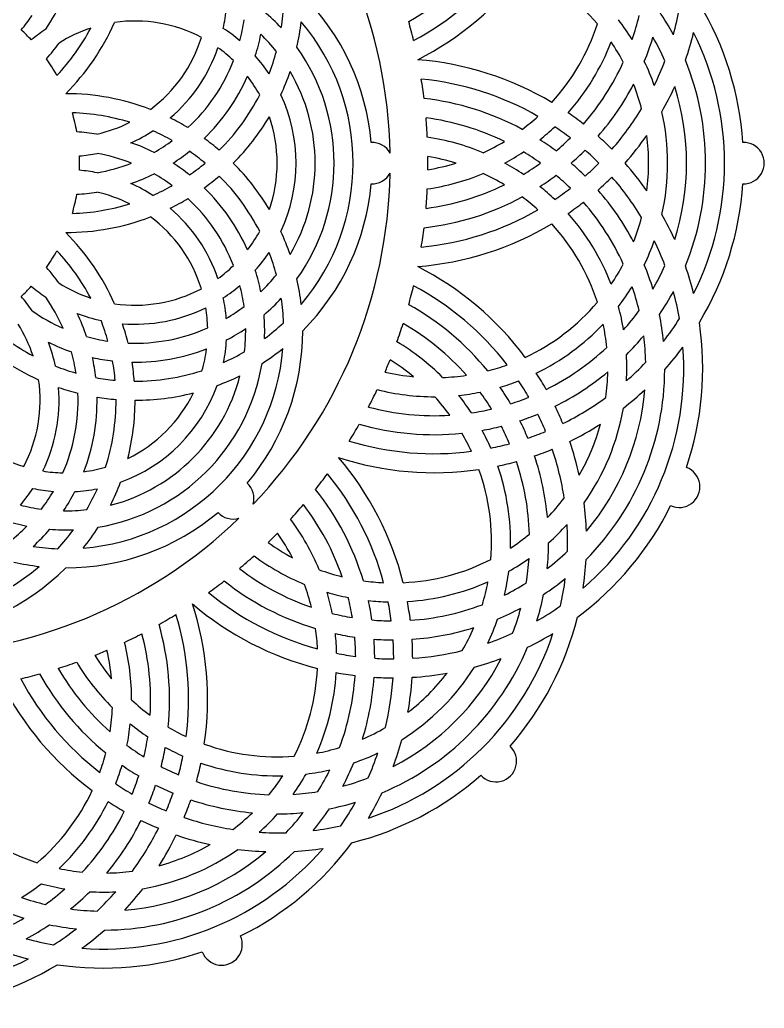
# Model space of a CAD drawing. Extents: x -277 to 340, y 45 to 239.
# Drawn here: x 261.1 to 339.5, y 53.2 to 157.3 of the extents above; entities that cross this region are included whole.
import ezdxf

# ---------------------------------------------------------------- set-up
doc = ezdxf.new("R2010")
doc.units = 0
doc.layers.get('0').update_dxf_attribs({"linetype": 'CONTINUOUS'})

msp = doc.modelspace()

# ---------------------------------------------------------------- linework, layer by layer
for centre, radius, start, end in [((248.323917, 142.203947), 51.826628, 1.166251, 43.833749), ((288.233551, 182.113582), 28.58608, 298.995528, 320.870357), ((288.233551, 182.113582), 30.58608, 298.024629, 322.371596), ((288.233551, 182.113582), 32.58608, 297.037816, 323.31791), ((304.764663, 142.203947), 22.58608, 40.427353, 64.842007), ((248.323917, 167.159942), 18.955995, 325.068039, 336.420999), ((273.279912, 142.203947), 24.955995, 4.998766, 45), ((265.97047, 159.850501), 16.955995, 348.220037, 355.605287), ((273.279912, 142.203947), 20.955995, 42.744232, 49.611822), ((265.97047, 159.850501), 22.955995, 351.424169, 357.916178), ((304.764663, 142.203947), 28.58608, 28.179457, 33.905474), ((300.468367, 163.802886), 30.58608, 344.644146, 350.149694), ((304.764663, 142.203947), 32.58608, 3.827795, 30.999369), ((248.323917, 167.159942), 16.955995, 319.868835, 326.270291), ((273.279912, 142.203947), 14.955995, 62.184255, 98.305386), ((265.97047, 159.850501), 18.955995, 345.415162, 352.24752), ((248.323917, 142.203947), 55.794644, 13.378478, 15.49588), ((304.764663, 142.203947), 24.58608, 31.942048, 37.856262), ((300.468367, 163.802886), 26.58608, 341.146231, 346.78321), ((248.323917, 142.203947), 19.100492, 42.744415, 47.255585), ((273.279912, 142.203947), 16.955995, 123.729709, 130.131165), ((248.323917, 167.159942), 22.955995, 316.758097, 332.08141), ((273.279912, 142.203947), 14.955995, 108.201945, 122.367385), ((248.323917, 167.159942), 24.955995, 315, 335.984072), ((273.279912, 142.203947), 16.955995, 49.394713, 56.779963), ((265.97047, 159.850501), 24.955995, 347.378019, 353.605587), ((273.279912, 142.203947), 22.955995, 319.636317, 40.363683), ((300.468367, 163.802886), 22.58608, 317.657993, 342.072647), ((265.97047, 159.850501), 14.955995, 306.694614, 342.815745), ((265.97047, 159.850501), 20.955995, 342.322271, 348.758884), ((273.279912, 142.203947), 18.955995, 38.301023, 45.67733), ((300.468367, 163.802886), 28.58608, 337.600094, 343.031851), ((304.764663, 142.203947), 26.58608, 23.892432, 29.908802), ((300.468367, 163.802886), 32.58608, 340.693078, 346.039997), ((304.764663, 142.203947), 30.58608, 333.310862, 26.689138), ((248.323917, 167.159942), 20.955995, 318.20269, 323.979564), ((265.97047, 159.850501), 16.955995, 310.484639, 341.064912), ((273.279912, 142.203947), 14.955995, 46.149028, 54.292589), ((273.279912, 142.203947), 20.955995, 324.419291, 35.580709), ((300.468367, 163.802886), 24.58608, 318.457263, 338.907387), ((304.764663, 142.203947), 22.58608, 28.095676, 34.371092), ((248.323917, 142.203947), 19.100492, 28.894413, 35.121981), ((265.97047, 159.850501), 18.955995, 312.776205, 338.779993), ((273.279912, 142.203947), 16.955995, 33.658913, 41.715189), ((265.97047, 159.850501), 22.955995, 338.941067, 345.112861), ((300.468367, 120.605009), 32.58608, 59.18209, 85.462184), ((300.468367, 163.802886), 30.58608, 333.96845, 339.26072), ((304.764663, 142.203947), 28.58608, 337.747888, 22.252112), ((300.468367, 163.802886), 26.58608, 318.864162, 335.64897), ((304.764663, 142.203947), 24.58608, 19.422751, 25.813065), ((265.97047, 159.850501), 20.955995, 314.116702, 336.040556), ((273.279912, 142.203947), 14.955995, 28.68277, 37.65421), ((265.97047, 159.850501), 24.955995, 335.244415, 341.272567), ((273.279912, 142.203947), 18.955995, 329.453946, 30.546054), ((300.468367, 120.605009), 30.58608, 60.128404, 84.475371), ((248.323917, 142.203947), 55.794644, 7.00412, 9.121522), ((300.468367, 163.802886), 28.58608, 318.966532, 332.26995), ((304.764663, 142.203947), 22.58608, 14.684499, 21.554071), ((300.468367, 163.802886), 32.58608, 330.21, 335.427442), ((304.764663, 142.203947), 26.58608, 342.378878, 17.621122), ((265.97047, 124.557394), 24.955995, 69.015928, 90), ((265.97047, 159.850501), 22.955995, 314.799625, 332.869739), ((273.279912, 142.203947), 16.955995, 334.88675, 25.11325), ((300.468367, 120.605009), 28.58608, 61.629643, 83.504472), ((300.468367, 163.802886), 30.58608, 318.825341, 328.736389), ((248.323917, 142.203947), 19.100492, 9.878019, 16.105587), ((265.97047, 124.557394), 22.955995, 72.91859, 88.241903), ((265.97047, 124.557394), 24.955995, 58.945288, 63.824657), ((265.97047, 159.850501), 24.955995, 315, 329.242111), ((273.279912, 142.203947), 14.955995, 340.940927, 19.059073), ((300.468367, 120.605009), 26.58608, 63.90248, 82.551386), ((248.323917, 142.203947), 55.794644, 2.798984, 4.896896), ((300.468367, 163.802886), 22.58608, 306.970078, 312.413027), ((300.468367, 120.605009), 32.58608, 52.086151, 55.617752), ((304.764663, 142.203947), 24.58608, 347.289765, 12.710235), ((265.97047, 159.850501), 14.955995, 282.632615, 296.798055), ((300.468367, 163.802886), 24.58608, 308.888141, 313.725555), ((300.468367, 120.605009), 30.58608, 52.439603, 56.247069), ((265.97047, 124.557394), 20.955995, 81.020436, 86.79731), ((265.97047, 159.850501), 16.955995, 293.932839, 302.791928), ((265.97047, 124.557394), 22.955995, 60.712325, 66.419654), ((265.97047, 124.557394), 24.955995, 49.596997, 54.229065), ((300.468367, 120.605009), 24.58608, 67.356499, 81.618794), ((300.468367, 120.605009), 28.58608, 53.154397, 57.319442), ((300.468367, 163.802886), 26.58608, 310.148554, 314.532535), ((300.468367, 120.605009), 32.58608, 45.048486, 48.567952), ((300.468367, 163.802886), 32.58608, 318.484155, 325.003598), ((304.764663, 142.203947), 22.58608, 352.597392, 7.402608), ((265.97047, 124.557394), 20.955995, 63.642425, 70.8384), ((265.97047, 159.850501), 18.955995, 299.39411, 306.329092), ((298.235907, 142.203947), 2.176594, 28.98858, 92.499383), ((300.468367, 163.802886), 22.58608, 294.776997, 301.185247), ((337.350744, 142.203947), 2.176594, 268.086103, 91.913897), ((265.97047, 159.850501), 16.955995, 274.868835, 281.270291), ((248.323917, 142.203947), 19.100492, 357.744415, 2.255585), ((265.97047, 124.557394), 18.955995, 68.579001, 79.931961), ((265.97047, 159.850501), 20.955995, 302.639941, 308.491162), ((265.97047, 124.557394), 22.955995, 50.238385, 55.37736), ((300.468367, 120.605009), 22.58608, 72.997941, 80.710492), ((248.323917, 142.203947), 55.794644, 359.290461, 0.709539), ((300.468367, 163.802886), 24.58608, 298.537727, 303.868269), ((300.468367, 120.605009), 26.58608, 54.33259, 58.978327), ((300.468367, 163.802886), 28.58608, 310.924329, 314.955383), ((300.468367, 120.605009), 30.58608, 44.924055, 48.673063), ((265.97047, 159.850501), 18.955995, 280.068039, 291.420999), ((265.97047, 124.557394), 20.955995, 51.508838, 57.360059), ((265.97047, 159.850501), 22.955995, 304.62264, 309.761615), ((265.97047, 124.557394), 24.955995, 30.757889, 45), ((300.468367, 163.802886), 22.58608, 279.289508, 287.002059), ((300.468367, 120.605009), 24.58608, 56.131731, 61.462273), ((300.468367, 163.802886), 26.58608, 301.021673, 305.66741), ((300.468367, 120.605009), 28.58608, 45.044617, 49.075671), ((300.468367, 163.802886), 30.58608, 311.326937, 315.075945), ((300.468367, 120.605009), 32.58608, 34.996402, 41.515845), ((265.97047, 124.557394), 16.955995, 78.729709, 85.131165), ((265.97047, 159.850501), 20.955995, 289.1616, 296.357575), ((265.97047, 124.557394), 18.955995, 53.670908, 60.60589), ((265.97047, 159.850501), 24.955995, 305.770935, 310.403003), ((265.97047, 124.557394), 22.955995, 27.130261, 45.200375), ((248.323917, 142.203947), 51.826628, 316.166251, 358.833749), ((298.235907, 142.203947), 2.176594, 267.500617, 331.01142), ((300.468367, 163.802886), 24.58608, 278.381206, 292.643501), ((300.468367, 120.605009), 22.58608, 58.814753, 65.223003), ((300.468367, 163.802886), 28.58608, 302.680558, 306.845603), ((300.468367, 120.605009), 26.58608, 45.467465, 49.851446), ((300.468367, 163.802886), 32.58608, 311.432048, 314.951514), ((300.468367, 120.605009), 30.58608, 31.263611, 41.174659), ((265.97047, 124.557394), 16.955995, 57.208072, 66.067161), ((265.97047, 159.850501), 22.955995, 293.580346, 299.287675), ((265.97047, 124.557394), 20.955995, 23.959444, 45.883298), ((273.279912, 142.203947), 24.955995, 315, 355.001234), ((300.468367, 163.802886), 26.58608, 277.448614, 296.09752), ((248.323917, 142.203947), 55.794644, 355.103104, 357.201016), ((300.468367, 120.605009), 24.58608, 46.274445, 51.111859), ((300.468367, 163.802886), 30.58608, 303.752931, 307.560397), ((304.764663, 142.203947), 32.58608, 329.000631, 356.172205), ((248.323917, 142.203947), 19.100492, 343.894413, 350.121981), ((265.97047, 159.850501), 20.955995, 273.20269, 278.979564), ((265.97047, 124.557394), 14.955995, 63.201945, 77.367385), ((265.97047, 159.850501), 24.955995, 296.175343, 301.054712), ((265.97047, 124.557394), 18.955995, 21.220007, 47.223795), ((300.468367, 163.802886), 28.58608, 276.495528, 298.370357), ((300.468367, 120.605009), 22.58608, 47.586973, 53.029922), ((300.468367, 120.605009), 28.58608, 27.73005, 41.033468), ((265.97047, 159.850501), 22.955995, 271.758097, 287.08141), ((265.97047, 124.557394), 16.955995, 18.935088, 49.515361), ((300.468367, 163.802886), 32.58608, 304.382248, 307.913849), ((300.468367, 120.605009), 26.58608, 24.35103, 41.135838), ((265.97047, 159.850501), 24.955995, 270, 290.984072), ((265.97047, 124.557394), 14.955995, 17.184255, 53.305386), ((300.468367, 163.802886), 30.58608, 275.524629, 299.871596), ((300.468367, 120.605009), 24.58608, 21.092613, 41.542737), ((304.764663, 142.203947), 22.58608, 338.445929, 345.315501), ((300.468367, 120.605009), 32.58608, 24.572558, 29.79), ((300.468367, 163.802886), 32.58608, 274.537816, 300.81791), ((248.323917, 142.203947), 55.794644, 350.878478, 352.99588), ((300.468367, 120.605009), 22.58608, 17.927353, 42.342007), ((248.323917, 117.247952), 24.955995, 24.015928, 45), ((273.279912, 142.203947), 14.955995, 322.34579, 331.31723), ((265.97047, 124.557394), 24.955995, 18.727433, 24.755585), ((304.764663, 142.203947), 24.58608, 334.186935, 340.577249), ((300.468367, 120.605009), 30.58608, 20.73928, 26.03155), ((248.323917, 142.203947), 19.100492, 324.878019, 331.105587), ((248.323917, 117.247952), 22.955995, 27.91859, 43.241903), ((273.279912, 142.203947), 16.955995, 318.284811, 326.341087), ((265.97047, 124.557394), 22.955995, 14.887139, 21.058933), ((248.323917, 117.247952), 20.955995, 36.020436, 41.79731), ((273.279912, 142.203947), 14.955995, 305.707411, 313.850972), ((288.233551, 102.294313), 32.58608, 36.68209, 62.962184), ((304.764663, 142.203947), 22.58608, 325.628908, 331.904324), ((300.468367, 120.605009), 28.58608, 16.968149, 22.399906), ((304.764663, 142.203947), 26.58608, 330.091198, 336.107568), ((300.468367, 120.605009), 32.58608, 13.960003, 19.306922), ((265.97047, 124.557394), 20.955995, 11.241116, 17.677729), ((273.279912, 142.203947), 18.955995, 314.32267, 321.698977), ((248.323917, 142.203947), 19.100492, 312.744415, 317.255585), ((273.279912, 142.203947), 16.955995, 229.868835, 236.270291), ((273.279912, 142.203947), 14.955995, 237.632615, 251.798055), ((273.279912, 142.203947), 16.955995, 303.220037, 310.605287), ((265.97047, 124.557394), 18.955995, 7.75248, 14.584838), ((265.97047, 124.557394), 24.955995, 6.394413, 12.621981), ((248.323917, 142.203947), 55.794644, 344.50412, 346.621522), ((288.233551, 102.294313), 30.58608, 37.628404, 61.975371), ((304.764663, 142.203947), 24.58608, 322.143738, 328.057952), ((300.468367, 120.605009), 26.58608, 13.21679, 18.853769), ((248.323917, 117.247952), 16.955995, 33.729709, 40.131165), ((248.323917, 117.247952), 18.955995, 23.579001, 34.931961), ((273.279912, 142.203947), 14.955995, 261.694614, 297.815745), ((265.97047, 124.557394), 16.955995, 4.394713, 11.779963), ((273.279912, 142.203947), 20.955995, 310.388178, 317.255768), ((265.97047, 124.557394), 22.955995, 2.083822, 8.575831), ((304.764663, 142.203947), 28.58608, 326.094526, 331.820543), ((300.468367, 120.605009), 30.58608, 9.850306, 15.355854), ((273.279912, 142.203947), 16.955995, 265.484639, 296.064912), ((265.97047, 124.557394), 14.955995, 1.149028, 9.292589), ((273.279912, 142.203947), 18.955995, 300.415162, 307.24752), ((288.233551, 102.294313), 28.58608, 39.129643, 61.004472), ((304.764663, 142.203947), 22.58608, 295.157993, 319.572647), ((300.468367, 120.605009), 24.58608, 9.442048, 15.356262), ((273.279912, 142.203947), 18.955995, 235.068039, 246.420999), ((273.279912, 142.203947), 16.955995, 248.932839, 257.791928), ((248.323917, 117.247952), 20.955995, 18.642425, 25.8384), ((265.97047, 124.557394), 20.955995, 357.744232, 4.611822), ((304.764663, 142.203947), 26.58608, 318.646231, 324.28321), ((300.468367, 120.605009), 28.58608, 5.679457, 11.405474), ((273.279912, 142.203947), 22.955995, 226.758097, 242.08141), ((248.323917, 117.247952), 14.955995, 18.201945, 32.367385), ((248.323917, 117.247952), 22.955995, 15.712325, 21.419654), ((248.323917, 117.247952), 24.955995, 13.945288, 18.824657), ((273.279912, 142.203947), 18.955995, 267.776205, 293.779993), ((273.279912, 142.203947), 22.955995, 306.424169, 312.916178), ((248.323917, 142.203947), 55.794644, 340.298984, 342.396896), ((288.233551, 102.294313), 26.58608, 41.40248, 60.051386), ((304.764663, 142.203947), 24.58608, 295.957263, 316.407387), ((300.468367, 120.605009), 22.58608, 5.595676, 11.871092), ((304.764663, 142.203947), 30.58608, 322.144146, 327.649694), ((300.468367, 120.605009), 32.58608, 341.327795, 8.499369), ((273.279912, 142.203947), 24.955995, 225, 245.984072), ((273.279912, 142.203947), 18.955995, 254.39411, 261.329092), ((273.279912, 142.203947), 20.955995, 297.322271, 303.758884), ((265.97047, 124.557394), 18.955995, 353.301023, 0.67733), ((265.97047, 124.557394), 24.955995, 319.998766, 360), ((304.764663, 142.203947), 28.58608, 315.100094, 320.531851), ((300.468367, 120.605009), 26.58608, 1.392432, 7.408802), ((273.279912, 142.203947), 20.955995, 244.1616, 251.357575), ((248.323917, 117.247952), 16.955995, 12.208072, 21.067161), ((265.97047, 124.557394), 16.955995, 348.658913, 356.715189), ((288.233551, 102.294313), 24.58608, 44.856499, 59.118794), ((304.764663, 142.203947), 26.58608, 296.364162, 313.14897), ((300.468367, 120.605009), 30.58608, 310.810862, 4.189138), ((304.764663, 142.203947), 32.58608, 318.193078, 323.539997), ((248.323917, 117.247952), 18.955995, 8.670908, 15.60589), ((265.97047, 124.557394), 22.955995, 274.636317, 355.363683), ((273.279912, 142.203947), 20.955995, 257.639941, 263.491162), ((248.323917, 117.247952), 20.955995, 6.508838, 12.360059), ((273.279912, 142.203947), 20.955995, 269.116702, 291.040556), ((265.97047, 124.557394), 14.955995, 343.68277, 352.65421), ((273.279912, 142.203947), 22.955995, 293.941067, 300.112861), ((273.279912, 142.203947), 24.955995, 302.378019, 308.605587), ((300.468367, 120.605009), 24.58608, 356.922751, 3.313065), ((273.279912, 142.203947), 22.955995, 248.580346, 254.287675), ((265.97047, 124.557394), 20.955995, 279.419291, 350.580709), ((248.323917, 117.247952), 22.955995, 5.238385, 10.37736), ((248.323917, 117.247952), 24.955995, 4.596997, 9.229065), ((248.323917, 142.203947), 55.794644, 336.790461, 338.209539), ((288.233551, 102.294313), 22.58608, 50.497941, 58.210492), ((304.764663, 142.203947), 22.58608, 284.470078, 289.913027), ((304.764663, 142.203947), 30.58608, 311.46845, 316.76072), ((265.97047, 124.557394), 18.955995, 284.453946, 345.546054), ((273.279912, 142.203947), 22.955995, 269.799625, 287.869739), ((273.279912, 142.203947), 24.955995, 290.244415, 296.272567), ((304.764663, 142.203947), 22.58608, 256.789508, 264.502059), ((304.764663, 142.203947), 22.58608, 272.276997, 278.685247), ((288.233551, 102.294313), 32.58608, 29.586151, 33.117752), ((304.764663, 142.203947), 28.58608, 296.466532, 309.76995), ((300.468367, 120.605009), 28.58608, 315.247888, 359.752112), ((300.468367, 120.605009), 22.58608, 352.184499, 359.054071), ((248.323917, 117.247952), 14.955995, 332.184255, 8.305386), ((273.279912, 142.203947), 22.955995, 259.62264, 264.761615), ((265.97047, 124.557394), 16.955995, 289.88675, 340.11325), ((304.764663, 142.203947), 24.58608, 286.388141, 291.225555), ((288.233551, 102.294313), 28.58608, 30.654397, 34.819442), ((288.233551, 102.294313), 30.58608, 29.939603, 33.747069), ((248.323917, 117.247952), 16.955995, 333.935088, 4.515361), ((273.279912, 142.203947), 24.955995, 251.175343, 256.054712), ((248.323917, 117.247952), 18.955995, 336.220007, 2.223795), ((248.323917, 117.247952), 20.955995, 338.959444, 0.883298), ((273.279912, 142.203947), 24.955995, 260.770935, 265.403003), ((265.97047, 124.557394), 14.955995, 295.940927, 334.059073), ((273.279912, 142.203947), 24.955995, 270, 284.242111), ((248.323917, 142.203947), 55.794644, 332.603104, 334.701016), ((304.764663, 142.203947), 24.58608, 255.881206, 270.143501), ((288.233551, 102.294313), 22.58608, 36.314753, 42.723003), ((304.764663, 142.203947), 24.58608, 276.037727, 281.368269), ((288.233551, 102.294313), 24.58608, 33.631731, 38.962273), ((288.233551, 102.294313), 26.58608, 31.83259, 36.478327), ((300.468367, 120.605009), 26.58608, 319.878878, 355.121122), ((304.764663, 142.203947), 32.58608, 307.71, 312.927442), ((248.323917, 117.247952), 22.955995, 342.130261, 0.200375), ((248.323917, 117.247952), 24.955995, 345.757889, 360), ((304.764663, 142.203947), 26.58608, 254.948614, 273.59752), ((304.764663, 142.203947), 26.58608, 287.648554, 292.032535), ((288.233551, 102.294313), 32.58608, 22.548486, 26.067952), ((304.764663, 142.203947), 30.58608, 296.325341, 306.236389), ((265.97047, 124.557394), 14.955995, 216.694614, 252.815745), ((304.764663, 142.203947), 26.58608, 278.521673, 283.16741), ((304.764663, 142.203947), 28.58608, 288.424329, 292.455383), ((288.233551, 102.294313), 30.58608, 22.424055, 26.173063), ((300.468367, 120.605009), 24.58608, 324.789765, 350.210235), ((248.323917, 142.203947), 55.794644, 328.378478, 330.49588), ((304.764663, 142.203947), 28.58608, 253.995528, 275.870357), ((304.764663, 142.203947), 28.58608, 280.180558, 284.345603), ((288.233551, 102.294313), 26.58608, 22.967465, 27.351446), ((288.233551, 102.294313), 28.58608, 22.544617, 26.575671), ((304.764663, 142.203947), 32.58608, 295.984155, 302.503598), ((300.468367, 120.605009), 22.58608, 330.097392, 344.902608), ((288.233551, 102.294313), 22.58608, 25.086973, 30.529922), ((288.233551, 102.294313), 24.58608, 23.774445, 28.611859), ((304.764663, 142.203947), 30.58608, 288.826937, 292.575945), ((304.764663, 142.203947), 30.58608, 253.024629, 277.371596), ((304.764663, 142.203947), 30.58608, 281.252931, 285.060397), ((288.233551, 102.294313), 32.58608, 12.496402, 19.015845), ((304.764663, 142.203947), 32.58608, 288.932048, 292.451514), ((288.233551, 102.294313), 28.58608, 5.23005, 18.533468), ((288.233551, 102.294313), 30.58608, 8.763611, 18.674659), ((269.922855, 90.059497), 32.58608, 14.18209, 40.462184), ((304.764663, 142.203947), 32.58608, 252.037816, 278.31791), ((288.233551, 102.294313), 24.58608, 358.592613, 19.042737), ((304.764663, 142.203947), 32.58608, 281.882248, 285.413849), ((288.233551, 102.294313), 26.58608, 1.85103, 18.635838), ((265.97047, 124.557394), 14.955995, 260.707411, 268.850972), ((265.97047, 124.557394), 14.955995, 277.34579, 286.31723), ((248.323917, 142.203947), 55.794644, 322.00412, 324.121522), ((269.922855, 90.059497), 30.58608, 15.128404, 39.475371), ((288.233551, 102.294313), 22.58608, 355.427353, 19.842007), ((330.57398, 108.134856), 2.176594, 245.586103, 69.413897), ((248.323917, 117.247952), 24.955995, 333.727433, 339.755585), ((283.617023, 106.910841), 2.176594, 343.98858, 47.499383), ((248.323917, 117.247952), 16.955995, 319.394713, 326.779963), ((265.97047, 124.557394), 16.955995, 258.220037, 265.605287), ((248.323917, 117.247952), 18.955995, 322.75248, 329.584838), ((248.323917, 117.247952), 20.955995, 326.241116, 332.677729), ((265.97047, 124.557394), 16.955995, 273.284811, 281.341087), ((248.323917, 117.247952), 22.955995, 329.887139, 336.058933), ((269.922855, 90.059497), 28.58608, 16.629643, 38.504472), ((265.97047, 124.557394), 18.955995, 255.415162, 262.24752), ((248.323917, 142.203947), 55.794644, 317.798984, 319.896896), ((269.922855, 90.059497), 26.58608, 18.90248, 37.551386), ((300.468367, 120.605009), 22.58608, 315.945929, 322.815501), ((300.468367, 120.605009), 32.58608, 306.500631, 333.672205), ((288.233551, 102.294313), 32.58608, 2.072558, 7.29), ((265.97047, 124.557394), 18.955995, 269.32267, 276.698977), ((265.97047, 124.557394), 24.955995, 270, 310.001234), ((283.617023, 106.910841), 2.176594, 222.500617, 286.01142), ((248.323917, 142.203947), 51.826628, 271.166251, 313.833749), ((265.97047, 124.557394), 20.955995, 252.322271, 258.758884), ((269.922855, 90.059497), 24.58608, 22.356499, 36.618794), ((300.468367, 120.605009), 24.58608, 311.686935, 318.077249), ((288.233551, 102.294313), 30.58608, 358.23928, 3.53155), ((248.323917, 117.247952), 18.955995, 308.301023, 315.67733), ((248.323917, 117.247952), 20.955995, 312.744232, 319.611822), ((265.97047, 124.557394), 20.955995, 265.388178, 272.255768), ((248.323917, 117.247952), 22.955995, 317.083822, 323.575831), ((248.323917, 117.247952), 24.955995, 321.394413, 327.621981), ((248.323917, 142.203947), 55.794644, 314.290461, 315.709539), ((269.922855, 90.059497), 22.58608, 27.997941, 35.710492), ((300.468367, 120.605009), 22.58608, 303.128908, 309.404324), ((300.468367, 120.605009), 22.58608, 234.289508, 242.002059), ((288.233551, 102.294313), 28.58608, 354.468149, 359.899906), ((265.97047, 124.557394), 22.955995, 261.424169, 267.916178), ((300.468367, 120.605009), 26.58608, 307.591198, 313.607568), ((265.97047, 124.557394), 24.955995, 257.378019, 263.605587), ((248.323917, 142.203947), 55.794644, 310.103104, 312.201016), ((300.468367, 120.605009), 24.58608, 233.381206, 247.643501), ((300.468367, 120.605009), 22.58608, 272.657993, 297.072647), ((300.468367, 120.605009), 24.58608, 299.643738, 305.557952), ((288.233551, 102.294313), 26.58608, 350.71679, 356.353769), ((288.233551, 102.294313), 32.58608, 351.460003, 356.806922), ((248.323917, 117.247952), 22.955995, 229.636317, 310.363683), ((248.323917, 117.247952), 24.955995, 274.998766, 315), ((300.468367, 120.605009), 26.58608, 232.448614, 251.09752), ((300.468367, 120.605009), 22.58608, 249.776997, 256.185247), ((288.233551, 102.294313), 24.58608, 346.942048, 352.856262), ((248.323917, 142.203947), 55.794644, 305.878478, 307.99588), ((300.468367, 120.605009), 28.58608, 231.495528, 253.370357), ((269.922855, 90.059497), 22.58608, 13.814753, 20.223003), ((300.468367, 120.605009), 22.58608, 261.970078, 267.413027), ((300.468367, 120.605009), 24.58608, 273.457263, 293.907387), ((288.233551, 102.294313), 22.58608, 343.095676, 349.371092), ((300.468367, 120.605009), 26.58608, 296.146231, 301.78321), ((300.468367, 120.605009), 28.58608, 303.594526, 309.320543), ((288.233551, 102.294313), 30.58608, 347.350306, 352.855854), ((300.468367, 120.605009), 30.58608, 230.524629, 254.871596), ((300.468367, 120.605009), 24.58608, 253.537727, 258.868269), ((269.922855, 90.059497), 24.58608, 11.131731, 16.462273), ((288.233551, 102.294313), 28.58608, 343.179457, 348.905474), ((248.323917, 85.763201), 32.58608, 351.68209, 17.962184), ((300.468367, 120.605009), 32.58608, 229.537816, 255.81791), ((269.922855, 90.059497), 26.58608, 9.33259, 13.978327), ((300.468367, 120.605009), 24.58608, 263.888141, 268.725555), ((269.922855, 90.059497), 28.58608, 8.154397, 12.319442), ((269.922855, 90.059497), 30.58608, 7.439603, 11.247069), ((269.922855, 90.059497), 32.58608, 7.086151, 10.617752), ((300.468367, 120.605009), 26.58608, 273.864162, 290.64897), ((248.323917, 142.203947), 55.794644, 299.50412, 301.621522), ((248.323917, 85.763201), 30.58608, 352.628404, 16.975371), ((300.468367, 120.605009), 26.58608, 256.021673, 260.66741), ((300.468367, 120.605009), 28.58608, 292.600094, 298.031851), ((288.233551, 102.294313), 26.58608, 338.892432, 344.908802), ((300.468367, 120.605009), 30.58608, 299.644146, 305.149694), ((248.323917, 85.763201), 28.58608, 354.129643, 16.004472), ((300.468367, 120.605009), 26.58608, 265.148554, 269.532535), ((288.233551, 102.294313), 24.58608, 334.422751, 340.813065), ((288.233551, 102.294313), 32.58608, 318.827795, 345.999369), ((248.323917, 142.203947), 55.794644, 295.298984, 297.396896), ((248.323917, 85.763201), 26.58608, 356.40248, 15.051386), ((269.922855, 90.059497), 22.58608, 2.586973, 8.029922), ((300.468367, 120.605009), 28.58608, 257.680558, 261.845603), ((269.922855, 90.059497), 24.58608, 1.274445, 6.111859), ((288.233551, 102.294313), 30.58608, 288.310862, 341.689138), ((300.468367, 120.605009), 28.58608, 273.966532, 287.26995), ((288.233551, 102.294313), 22.58608, 329.684499, 336.554071), ((300.468367, 120.605009), 30.58608, 288.96845, 294.26072), ((300.468367, 120.605009), 32.58608, 295.693078, 301.039997), ((248.323917, 85.763201), 24.58608, 359.856499, 14.118794), ((269.922855, 90.059497), 26.58608, 0.467465, 4.851446), ((269.922855, 90.059497), 28.58608, 0.044617, 4.075671), ((300.468367, 120.605009), 28.58608, 265.924329, 269.955383), ((269.922855, 90.059497), 30.58608, 359.924055, 3.673063), ((269.922855, 90.059497), 32.58608, 0.048486, 3.567952), ((248.323917, 142.203947), 55.794644, 291.790461, 293.209539), ((248.323917, 85.763201), 22.58608, 5.497941, 13.210492), ((300.468367, 120.605009), 30.58608, 258.752931, 262.560397), ((288.233551, 102.294313), 28.58608, 292.747888, 337.252112), ((300.468367, 120.605009), 30.58608, 273.825341, 283.736389), ((248.323917, 142.203947), 55.794644, 287.603104, 289.701016), ((288.233551, 102.294313), 24.58608, 210.881206, 225.143501), ((288.233551, 102.294313), 22.58608, 211.789508, 219.502059), ((300.468367, 120.605009), 30.58608, 266.326937, 270.075945), ((288.233551, 102.294313), 26.58608, 297.378878, 332.621122), ((300.468367, 120.605009), 32.58608, 285.21, 290.427442), ((248.323917, 142.203947), 55.794644, 283.378478, 285.49588), ((288.233551, 102.294313), 28.58608, 208.995528, 230.870357), ((288.233551, 102.294313), 26.58608, 209.948614, 228.59752), ((269.922855, 90.059497), 22.58608, 332.927353, 357.342007), ((269.922855, 90.059497), 24.58608, 336.092613, 356.542737), ((300.468367, 120.605009), 32.58608, 259.382248, 262.913849), ((288.233551, 102.294313), 24.58608, 302.289765, 327.710235), ((288.233551, 102.294313), 22.58608, 307.597392, 322.402608), ((300.468367, 120.605009), 32.58608, 273.484155, 280.003598), ((288.233551, 102.294313), 32.58608, 207.037816, 233.31791), ((288.233551, 102.294313), 30.58608, 208.024629, 232.371596), ((269.922855, 90.059497), 26.58608, 339.35103, 356.135838), ((269.922855, 90.059497), 28.58608, 342.73005, 356.033468), ((300.468367, 120.605009), 32.58608, 266.432048, 269.951514), ((269.922855, 90.059497), 30.58608, 346.263611, 356.174659), ((269.922855, 90.059497), 32.58608, 349.996402, 356.515845), ((288.233551, 102.294313), 22.58608, 227.276997, 233.685247), ((248.323917, 85.763201), 22.58608, 351.314753, 357.723003), ((248.323917, 85.763201), 24.58608, 348.631731, 353.962273), ((288.233551, 102.294313), 24.58608, 231.037727, 236.368269), ((288.233551, 102.294313), 22.58608, 239.470078, 244.913027), ((288.233551, 102.294313), 22.58608, 293.445929, 300.315501), ((248.323917, 85.763201), 26.58608, 346.83259, 351.478327), ((269.922855, 90.059497), 32.58608, 339.572558, 344.79), ((248.323917, 85.763201), 22.58608, 340.086973, 345.529922), ((288.233551, 102.294313), 26.58608, 233.521673, 238.16741), ((248.323917, 85.763201), 28.58608, 345.654397, 349.819442), ((288.233551, 102.294313), 24.58608, 241.388141, 246.225555), ((288.233551, 102.294313), 22.58608, 250.157993, 274.572647), ((288.233551, 102.294313), 22.58608, 280.628908, 286.904324), ((288.233551, 102.294313), 24.58608, 289.186935, 295.577249), ((269.922855, 90.059497), 30.58608, 335.73928, 341.03155), ((311.27539, 79.252474), 2.176594, 223.086103, 46.913897), ((248.323917, 85.763201), 30.58608, 344.939603, 348.747069), ((269.922855, 90.059497), 28.58608, 331.968149, 337.399906), ((248.323917, 85.763201), 24.58608, 338.774445, 343.611859), ((288.233551, 102.294313), 28.58608, 235.180558, 239.345603), ((288.233551, 102.294313), 26.58608, 242.648554, 247.032535), ((248.323917, 85.763201), 32.58608, 344.586151, 348.117752), ((288.233551, 102.294313), 24.58608, 250.957263, 271.407387), ((288.233551, 102.294313), 24.58608, 277.143738, 283.057952), ((269.922855, 90.059497), 26.58608, 328.21679, 333.853769), ((248.323917, 85.763201), 26.58608, 337.967465, 342.351446), ((288.233551, 102.294313), 26.58608, 251.364162, 268.14897), ((269.922855, 90.059497), 22.58608, 320.595676, 326.871092), ((269.922855, 90.059497), 24.58608, 324.442048, 330.356262), ((288.233551, 102.294313), 26.58608, 285.091198, 291.107568), ((288.233551, 102.294313), 32.58608, 284.000631, 311.172205), ((248.323917, 85.763201), 22.58608, 310.427353, 334.842007), ((288.233551, 102.294313), 30.58608, 236.252931, 240.060397), ((248.323917, 85.763201), 28.58608, 337.544617, 341.575671), ((288.233551, 102.294313), 28.58608, 243.424329, 247.455383), ((288.233551, 102.294313), 26.58608, 273.646231, 279.28321), ((248.323917, 85.763201), 24.58608, 313.592613, 334.042737), ((288.233551, 102.294313), 32.58608, 236.882248, 240.413849), ((248.323917, 85.763201), 30.58608, 337.424055, 341.173063), ((248.323917, 85.763201), 32.58608, 337.548486, 341.067952), ((288.233551, 102.294313), 28.58608, 251.466532, 264.76995), ((288.233551, 102.294313), 28.58608, 281.094526, 286.820543), ((269.922855, 90.059497), 30.58608, 324.850306, 330.355854), ((269.922855, 90.059497), 32.58608, 328.960003, 334.306922), ((248.323917, 85.763201), 26.58608, 316.85103, 333.635838), ((288.233551, 102.294313), 30.58608, 243.826937, 247.575945), ((269.922855, 90.059497), 28.58608, 320.679457, 326.405474), ((269.922855, 90.059497), 22.58608, 227.657993, 252.072647), ((248.323917, 85.763201), 28.58608, 320.23005, 333.533468), ((288.233551, 102.294313), 32.58608, 243.932048, 247.451514), ((288.233551, 102.294313), 30.58608, 251.325341, 261.236389), ((269.922855, 90.059497), 22.58608, 307.184499, 314.054071), ((269.922855, 90.059497), 24.58608, 311.922751, 318.313065), ((288.233551, 102.294313), 28.58608, 270.100094, 275.531851), ((269.922855, 90.059497), 26.58608, 316.392432, 322.408802), ((248.323917, 85.763201), 30.58608, 323.763611, 333.674659), ((288.233551, 102.294313), 30.58608, 277.144146, 282.649694), ((248.323917, 85.763201), 32.58608, 327.496402, 334.015845), ((288.233551, 102.294313), 32.58608, 250.984155, 257.503598), ((288.233551, 102.294313), 30.58608, 266.46845, 271.76072), ((269.922855, 90.059497), 30.58608, 265.810862, 319.189138), ((269.922855, 90.059497), 28.58608, 270.247888, 314.752112), ((269.922855, 90.059497), 26.58608, 274.878878, 310.121122), ((269.922855, 90.059497), 24.58608, 279.789765, 305.210235), ((269.922855, 90.059497), 22.58608, 285.097392, 299.902608), ((288.233551, 102.294313), 32.58608, 262.71, 267.927442), ((269.922855, 90.059497), 32.58608, 296.327795, 323.499369), ((288.233551, 102.294313), 32.58608, 273.193078, 278.539997), ((269.922855, 90.059497), 22.58608, 258.128908, 264.404324), ((269.922855, 90.059497), 22.58608, 270.945929, 277.815501), ((248.323917, 85.763201), 24.58608, 301.942048, 307.856262), ((269.922855, 90.059497), 24.58608, 254.643738, 260.557952), ((248.323917, 85.763201), 26.58608, 305.71679, 311.353769), ((248.323917, 85.763201), 32.58608, 317.072558, 322.29), ((269.922855, 90.059497), 26.58608, 251.146231, 256.78321), ((248.323917, 85.763201), 28.58608, 309.468149, 314.899906), ((269.922855, 90.059497), 24.58608, 266.686935, 273.077249), ((248.323917, 85.763201), 30.58608, 313.23928, 318.53155), ((269.922855, 90.059497), 28.58608, 247.600094, 253.031851), ((269.922855, 90.059497), 26.58608, 262.591198, 268.607568), ((248.323917, 85.763201), 26.58608, 293.892432, 299.908802), ((248.323917, 85.763201), 28.58608, 298.179457, 303.905474), ((269.922855, 90.059497), 28.58608, 258.594526, 264.320543), ((248.323917, 85.763201), 30.58608, 302.350306, 307.855854), ((248.323917, 85.763201), 32.58608, 306.460003, 311.806922), ((269.922855, 90.059497), 30.58608, 254.644146, 260.149694), ((282.393008, 59.953884), 2.176594, 200.586103, 24.413897), ((269.922855, 90.059497), 32.58608, 250.693078, 256.039997), ((248.323917, 85.763201), 30.58608, 243.310862, 296.689138), ((269.922855, 90.059497), 32.58608, 261.500631, 288.672205), ((248.323917, 85.763201), 32.58608, 273.827795, 300.999369)]:
    msp.add_arc(centre, radius, start, end)

doc.saveas('drawing.dxf')
